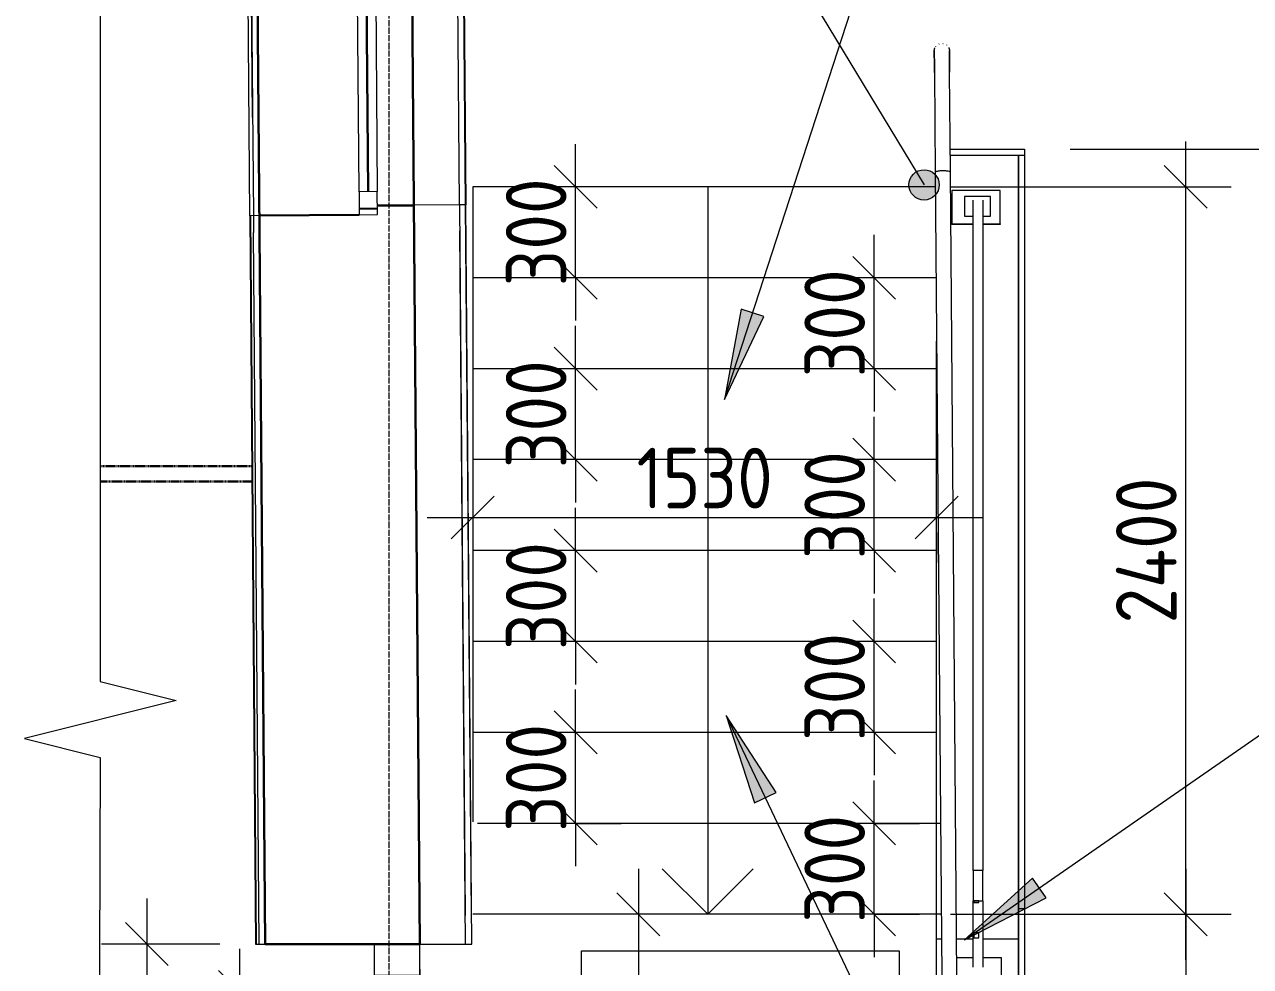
# Model space of a CAD drawing. Header units: millimetres. Extents: x 504091 to 2165846, y 135022 to 442887.
# Drawn here: x 869976 to 874019, y 297724 to 300832 of the extents above; entities that cross this region are included whole.
import ezdxf

# ---------------------------------------------------------------- set-up
doc = ezdxf.new("R2010")
doc.units = ezdxf.units.MM
for name, pattern in [('ADSK_Линия сетки', [25, 20, -2.5, 0, -2.5]), ('ADSK_Штриховая_ш3 п1_5', [4.5, 3, -1.5]), ('осеваяX2', [4, 2.5, -0.5, 0.5, -0.5])]:
    doc.linetypes.add(name, pattern=pattern)
doc.layers.get('Defpoints').update_dxf_attribs({"color": 255})
for name, color, linetype, lineweight in [('+АР_Вспомогательная', 7, 'Continuous', 9), ('_ Окна', 7, 'Continuous', 30), ('Аннотация', 7, 'Continuous', 9), ('Лестницы', 7, 'Continuous', 18), ('Ограждение', 7, 'Continuous', 18), ('Окна', 7, 'Continuous', 18), ('Оси', 165, 'осеваяX2', 13), ('отметки', 7, 'Continuous', 20), ('Перекрытие', 7, 'Continuous', 18), ('размеры', 7, 'Continuous', 9), ('Стены внутренние', 7, 'Continuous', 18), ('Стены наружные', 7, 'Continuous', 18), ('Стены несущие', 7, 'Continuous', 30), ('Стены отделка', 7, 'Continuous', 30), ('Стены штриховка', 7, 'Continuous', 18), ('Стрелки вверх', 7, 'Continuous', 18)]:
    doc.layers.add(name, color=color, linetype=linetype, lineweight=lineweight)
doc.layers.add('Линии', color=7, linetype='Continuous', lineweight=9, true_color=0x00a600)
doc.styles.add('GOST Common_1', font='GOST_Common.ttf', dxfattribs={"width": 0.9, "height": 250})
doc.styles.add('GOST Common_4', font='GOST_Common.ttf', dxfattribs={"width": 0.9, "height": 200})
doc.styles.add('GOST Common_6', font='GOST_Common.ttf', dxfattribs={"width": 0.9, "height": 200})
doc.dimstyles.new('ADSK_Основной_2_5_мм', dxfattribs={"dimscale": 304.8, "dimtxt": 251.428749, "dimasz": 0.463911, "dimexe": 0.492126, "dimexo": 0.492126, "dimgap": 0.098425, "dimtad": 1, "dimdec": 3, "dimrnd": 0.001, "dimdsep": 46, "dimtxsty": 'GOST Common_1', "dimblk1": 'OBLIQUE', "dimblk2": 'OBLIQUE', "dimsah": 1, "dimcen": 0.09, "dimdle": 0.492126, "dimazin": 2, "dimtfac": 1, "dimtdec": 4, "dimtix": 1, "dimtmove": 0, "dimatfit": 3, "dimfxl": 0, "dimtvp": 1, "dimtolj": 1, "dimtzin": 0, "dimlwd": 20, "dimlwe": 20, "dimarcsym": 0})
doc.dimstyles.new('ADSK_Основной_2_5_мм_Округление_до_10_мм', dxfattribs={"dimscale": 304.8, "dimtxt": 251.428749, "dimasz": 0.463911, "dimexe": 0.492126, "dimexo": 0.492126, "dimgap": 0.098425, "dimtad": 1, "dimdec": 0, "dimrnd": 10, "dimdsep": 46, "dimtxsty": 'GOST Common_1', "dimblk1": 'OBLIQUE', "dimblk2": 'OBLIQUE', "dimsah": 1, "dimcen": 0.09, "dimdle": 0.492126, "dimazin": 2, "dimtfac": 1, "dimtdec": 4, "dimtix": 1, "dimtmove": 0, "dimatfit": 3, "dimfxl": 0, "dimtvp": 1, "dimtolj": 1, "dimtzin": 0, "dimlwd": 20, "dimlwe": 20, "dimarcsym": 0})
doc.dimstyles.new('ADSK_Основной_2_мм', dxfattribs={"dimscale": 304.8, "dimtxt": 201.142999, "dimasz": 0.463911, "dimexe": 0.492126, "dimexo": 0.492126, "dimgap": 0.098425, "dimtad": 1, "dimrnd": 0.01, "dimdsep": 46, "dimtxsty": 'GOST Common_4', "dimblk1": 'OBLIQUE', "dimblk2": 'OBLIQUE', "dimsah": 1, "dimcen": 0.09, "dimdle": 0.492126, "dimazin": 2, "dimtfac": 1, "dimtdec": 4, "dimtix": 1, "dimtmove": 0, "dimatfit": 3, "dimfxl": 0, "dimtvp": 1, "dimtolj": 1, "dimtzin": 0, "dimlwd": 20, "dimlwe": 20, "dimarcsym": 0})

# ---------------------------------------------------------------- blocks, each defined once
blk = doc.blocks.new('Ограждение крыльца 1 - Ограждение крыльца 1-1744339-План 1-го этажа')
at = {"layer": 'Ограждение'}
for p, q in [((57162.1, 30692), (57163, 30692.4)), ((57175, 30694), (57176, 30693.9)), ((57187, 30689.3), (57187.8, 30688.7)), ((57152.1, 30683.9), (57152.7, 30684.7)), ((57147.8, 30598.3), (57150.5, 30268.3)), ((57200.5, 30268.7), (57197.8, 30598.7)), ((57150.5, 30268.3), (57172, 27614.9)), ((57222, 27615.3), (57200.5, 30268.7)), ((57365, 30209), (57205.6, 30209)), ((57205.6, 30209), (57205.6, 30098.7)), ((57365, 30098.7), (57365, 30209)), ((57332.2, 30189.3), (57247.1, 30189.3)), ((57247.1, 30189.3), (57247.1, 30123.8)), ((57275, 27965.3), (57275, 30177)), ((57307, 30177), (57307, 27965.3)), ((57332.2, 30123.8), (57332.2, 30189.3)), ((57247.1, 30123.8), (57275, 30123.8)), ((57307, 30123.8), (57332.2, 30123.8)), ((57205.6, 30098.7), (57275, 30098.7)), ((57205.6, 30096.3), (57205.6, 30098.7)), ((57275, 30096.3), (57205.6, 30096.3)), ((57307, 30098.7), (57365, 30098.7)), ((57365, 30096.3), (57307, 30096.3)), ((57365, 30098.7), (57365, 30096.3)), ((57275, 27646.5), (57275, 27864.8)), ((57307, 27864.8), (57307, 27646.5)), ((57275, 27676.5), (57221.4, 27676.5)), ((57369, 27676.5), (57307, 27676.5)), ((57369, 27556.5), (57369, 27676.5))]:
    blk.add_line(p, q, dxfattribs=at)
at = {"layer": 'Ограждение', "lineweight": 18}
for p, q in [((57307, 27965.3), (57275, 27965.3)), ((57275, 27965.3), (57275, 27864.8)), ((57307, 27864.8), (57307, 27965.3)), ((57275, 27864.8), (57307, 27864.8)), ((57293.8, 27864.8), (57277.8, 27864.8)), ((57277.8, 27864.8), (57277.8, 27859)), ((57277.8, 27859), (57293.8, 27859)), ((57293.8, 27859), (57293.8, 27864.8)), ((57293.8, 27759), (57277.8, 27759)), ((57277.8, 27759), (57277.8, 27743)), ((57277.8, 27743), (57293.8, 27743)), ((57293.8, 27743), (57293.8, 27759))]:
    blk.add_line(p, q, dxfattribs=at)
at = {"layer": 'Ограждение', "flags": 128}
for points in [[(57147.3, 30669), (57147.3, 30670), (57147.3, 30671), (57147.4, 30672), (57147.5, 30673), (57147.7, 30673.9), (57147.9, 30674.9), (57148.2, 30675.9), (57148.5, 30676.8), (57148.8, 30677.8), (57149.2, 30678.7), (57149.6, 30679.6)], [(57147.5, 30635.4), (57147.5, 30637.7), (57147.5, 30639.8), (57147.5, 30641.9), (57147.5, 30644), (57147.4, 30646), (57147.4, 30647.9), (57147.4, 30649.8), (57147.4, 30651.6), (57147.4, 30653.3), (57147.4, 30654.9), (57147.4, 30656.5), (57147.3, 30658), (57147.3, 30659.4), (57147.3, 30660.7), (57147.3, 30661.9), (57147.3, 30663), (57147.3, 30664), (57147.3, 30665), (57147.3, 30665.8), (57147.3, 30666.6), (57147.3, 30667.2), (57147.3, 30667.8), (57147.3, 30668.2), (57147.3, 30668.5), (57147.3, 30668.8), (57147.3, 30668.9), (57147.3, 30669)], [(57147.3, 30669), (57147.3, 30668.9), (57147.3, 30668.7), (57147.3, 30668.5), (57147.3, 30668.1), (57147.3, 30667.6), (57147.3, 30666.9), (57147.3, 30666.2), (57147.3, 30665.4), (57147.3, 30664.4), (57147.3, 30663.4), (57147.3, 30662.2), (57147.3, 30661), (57147.3, 30659.6), (57147.3, 30658.2), (57147.4, 30656.6), (57147.4, 30655), (57147.4, 30653.2), (57147.4, 30651.4), (57147.4, 30649.5), (57147.4, 30647.5), (57147.4, 30645.5), (57147.5, 30643.3), (57147.5, 30641.1), (57147.5, 30638.8), (57147.5, 30636.5), (57147.5, 30634.1), (57147.6, 30631.6), (57147.6, 30629.1), (57147.6, 30626.5), (57147.6, 30623.9), (57147.6, 30621.2), (57147.7, 30618.5), (57147.7, 30615.8), (57147.7, 30613.1), (57147.7, 30610.3), (57147.8, 30607.5), (57147.8, 30604.7), (57147.8, 30601.9), (57147.8, 30599), (57147.8, 30598.3)], [(57194.7, 30680.2), (57195.1, 30679.3), (57195.5, 30678.4), (57195.8, 30677.5), (57196.1, 30676.5), (57196.4, 30675.6), (57196.7, 30674.6), (57196.9, 30673.6), (57197, 30672.6), (57197.1, 30671.6), (57197.2, 30670.6), (57197.3, 30669.6), (57197.3, 30669.4)], [(57197.3, 30669.4), (57197.3, 30669.3), (57197.3, 30669.2), (57197.3, 30668.9), (57197.3, 30668.6), (57197.3, 30668.1), (57197.3, 30667.5), (57197.3, 30666.9), (57197.3, 30666.1), (57197.3, 30665.3), (57197.3, 30664.3), (57197.3, 30663.3), (57197.3, 30662.2), (57197.3, 30660.9), (57197.3, 30659.6), (57197.3, 30658.2), (57197.4, 30656.7), (57197.4, 30655.2), (57197.4, 30653.5), (57197.4, 30651.8), (57197.4, 30650), (57197.4, 30648.1), (57197.4, 30646.2), (57197.5, 30644.2), (57197.5, 30642.1), (57197.5, 30640), (57197.5, 30637.8), (57197.5, 30635.6), (57197.5, 30633.3), (57197.6, 30631), (57197.6, 30628.6), (57197.6, 30626.2), (57197.6, 30623.8), (57197.6, 30621.3), (57197.7, 30618.8), (57197.7, 30616.3), (57197.7, 30613.8), (57197.7, 30611.3), (57197.7, 30608.7), (57197.8, 30606.1), (57197.8, 30603.6), (57197.8, 30601), (57197.8, 30598.8)], [(57197.8, 30598.7), (57197.8, 30601.5), (57197.8, 30604.3), (57197.8, 30607.1), (57197.7, 30609.9), (57197.7, 30612.7), (57197.7, 30615.5), (57197.7, 30618.2), (57197.6, 30620.9), (57197.6, 30623.6), (57197.6, 30626.2), (57197.6, 30628.8), (57197.6, 30631.3), (57197.5, 30633.8), (57197.5, 30636.2), (57197.5, 30638.6), (57197.5, 30640.9), (57197.5, 30643.1), (57197.5, 30645.3), (57197.4, 30647.4), (57197.4, 30649.4), (57197.4, 30651.3), (57197.4, 30653.2), (57197.4, 30654.9), (57197.4, 30656.6), (57197.3, 30658.2), (57197.3, 30659.6), (57197.3, 30661), (57197.3, 30662.3), (57197.3, 30663.5), (57197.3, 30664.6), (57197.3, 30665.5), (57197.3, 30666.4), (57197.3, 30667.2), (57197.3, 30667.8), (57197.3, 30668.3), (57197.3, 30668.8), (57197.3, 30669.1), (57197.3, 30669.3), (57197.3, 30669.4), (57197.3, 30669.4)], [(57147.8, 30598.4), (57147.8, 30600.9), (57147.8, 30603.5), (57147.8, 30606), (57147.7, 30608.6), (57147.7, 30611.1), (57147.7, 30613.7), (57147.7, 30616.2), (57147.7, 30618.7), (57147.6, 30621.2), (57147.6, 30623.7), (57147.6, 30626.1), (57147.6, 30628.5), (57147.6, 30630.8), (57147.5, 30633.2), (57147.5, 30635.2)]]:
    blk.add_lwpolyline(points, dxfattribs=at)
at = {"layer": 'Ограждение'}
for points, knots in [([(57175.5, 30273.6), (57171.1, 30273.5), (57164.6, 30273.1), (57157.6, 30272), (57153.6, 30270.9), (57151.1, 30269.6), (57150.5, 30268.7), (57150.5, 30268.3)], [-1, -1, -1, -1, -0.8333333, -0.75, -0.6666667, -0.5833333, -0.5, -0.5, -0.5, -0.5]), ([(57200.5, 30268.7), (57200.5, 30269.1), (57199.9, 30270), (57196.5, 30271.6), (57188.5, 30273.2), (57179.8, 30273.6), (57175.5, 30273.6)], [-0.5, -0.5, -0.5, -0.5, -0.4166667, -0.3333333, -0.1666667, 0, 0, 0, 0])]:
    blk.add_open_spline(points, degree=3, knots=knots, dxfattribs=at)
blk = doc.blocks.new('окна_rehau_однопольное_фрамуга_сверху - 910х2230 _нов_ ок-6-2054215-План 1-го этажа')
at = {"layer": '_ Окна', "lineweight": 18}
for p, q in [((-475, 75), (-475, 135)), ((-475, 135), (-399, 135)), ((-399, 135), (-399, 75)), ((399, 135), (399, 75)), ((475, 135), (399, 135)), ((475, 75), (475, 135)), ((-399, 75), (-475, 75)), ((399, 75), (475, 75))]:
    blk.add_line(p, q, dxfattribs=at)
at = {"layer": '_ Окна'}
for p, q in [((-455, 75), (-455, 135)), ((455, 75), (455, 135)), ((-399, 105), (399, 105))]:
    blk.add_line(p, q, dxfattribs=at)
at = {"layer": 'Окна'}
for p, q in [((-475, 135), (-475, 75)), ((-399, 135), (-475, 135)), ((-399, 135), (399, 135)), ((475, 135), (399, 135)), ((475, 75), (475, 135)), ((-475, 75), (-399, 75)), ((399, 75), (-399, 75)), ((399, 75), (475, 75))]:
    blk.add_line(p, q, dxfattribs=at)
blk = doc.blocks.new('Высотные отметки - Рамка-12095-План 1-го этажа')
at = {"layer": 'Аннотация', "lineweight": 20}
for p, q in [((-6.5, 0), (-6.5, 5)), ((-6.5, 5), (6.5, 5)), ((6.5, 5), (6.5, 0)), ((6.5, 0), (-6.5, 0))]:
    blk.add_line(p, q, dxfattribs=at)
blk = doc.blocks.new('_Oblique')
at = {"color": 0, "linetype": 'ByBlock', "lineweight": -2}
blk.add_line((-0.5, -0.5), (0.5, 0.5), dxfattribs=at)
blk = doc.blocks.new('*D1038')
at = {"layer": 'Defpoints', "color": 0, "lineweight": 20, "transparency": 16777216}
for p in [(871227.3, 297640.9), (870685.9, 296440.9), (871266, 296440.9)]:
    blk.add_point(p, dxfattribs=at)
at = {"layer": 'размеры', "color": 0, "transparency": 16777216}
for p, q in [((870685.9, 297640.9), (870685.9, 297782.3)), ((871077.3, 297640.9), (870535.9, 297640.9)), ((870685.9, 297640.9), (870685.9, 296440.9)), ((871116, 296440.9), (870535.9, 296440.9)), ((870685.9, 296440.9), (870685.9, 296299.5))]:
    blk.add_line(p, q, dxfattribs=at)
at = {"layer": 'размеры', "color": 0, "transparency": 16777216, "xscale": 141.4, "yscale": 141.4, "zscale": 141.4}
for p, rotation in [((870685.9, 297640.9), 270), ((870685.9, 296440.9), 90)]:
    blk.add_blockref('_Oblique', p, dxfattribs=dict(at, rotation=rotation))
at = {"layer": 'размеры', "color": 0, "lineweight": 20, "transparency": 16777216, "char_height": 200, "width": 1595.507, "attachment_point": 5, "rotation": 90, "style": 'GOST Common_6'}
for s, insert in [('\\A1;"в чистоте"', (870816, 297040.9)), ('\\A1;12OO', (870555.9, 297040.9))]:
    blk.add_mtext(s, dxfattribs=dict(at, insert=insert))
blk = doc.blocks.new('*D1039')
at = {"layer": 'Defpoints', "color": 0, "lineweight": 20, "transparency": 16777216}
for p in [(871453.7, 299305.7), (872983.7, 299305.7), (872983.7, 299205.7)]:
    blk.add_point(p, dxfattribs=at)
at = {"layer": 'размеры', "color": 0, "transparency": 16777216}
for p, q in [((871303.7, 299205.7), (873133.7, 299205.7)), ((871453.7, 299155.7), (871453.7, 299055.7)), ((872983.7, 299155.7), (872983.7, 299055.7))]:
    blk.add_line(p, q, dxfattribs=at)
at = {"layer": 'размеры', "color": 0, "transparency": 16777216, "xscale": 141.4, "yscale": 141.4, "zscale": 141.4, "rotation": 180}
blk.add_blockref('_Oblique', (871453.7, 299205.7), dxfattribs=at)
at = {"layer": 'размеры', "color": 0, "transparency": 16777216, "xscale": 141.4, "yscale": 141.4, "zscale": 141.4}
blk.add_blockref('_Oblique', (872983.7, 299205.7), dxfattribs=at)
at = {"layer": 'размеры', "color": 0, "lineweight": 20, "transparency": 16777216, "insert": (872218.7, 299335.7), "char_height": 200, "width": 700.591, "attachment_point": 5, "style": 'GOST Common_6'}
blk.add_mtext('\\A1;1530', dxfattribs=at)
blk = doc.blocks.new('*D1065')
at = {"layer": 'Defpoints', "color": 0, "lineweight": 20, "transparency": 16777216}
for p in [(870769.5, 297798.4), (870379.1, 296282.4), (870782.1, 296282.4)]:
    blk.add_point(p, dxfattribs=at)
at = {"layer": 'размеры', "color": 0, "transparency": 16777216}
for p, q in [((870379.1, 297948.4), (870379.1, 296132.4)), ((870619.5, 297798.4), (870229.1, 297798.4)), ((870632.1, 296282.4), (870229.1, 296282.4))]:
    blk.add_line(p, q, dxfattribs=at)
at = {"layer": 'размеры', "color": 0, "transparency": 16777216, "xscale": 141.4, "yscale": 141.4, "zscale": 141.4}
for p, rotation in [((870379.1, 297798.4), 90), ((870379.1, 296282.4), 270)]:
    blk.add_blockref('_Oblique', p, dxfattribs=dict(at, rotation=rotation))
at = {"layer": 'размеры', "color": 0, "lineweight": 20, "transparency": 16777216, "insert": (870249.1, 297040.4), "char_height": 200, "attachment_point": 5, "rotation": 90, "style": 'GOST Common_6'}
blk.add_mtext('\\A1;1520', dxfattribs=at)
blk = doc.blocks.new('*D1067')
at = {"layer": 'Defpoints', "color": 0, "lineweight": 20, "transparency": 16777216}
for p in [(873273.7, 300420.9), (873273.7, 295910.9), (874375.2, 295910.9)]:
    blk.add_point(p, dxfattribs=at)
at = {"layer": 'размеры', "color": 0, "transparency": 16777216}
for p, q in [((874375.2, 300570.9), (874375.2, 295760.9)), ((873423.7, 300420.9), (874525.2, 300420.9)), ((873423.7, 295910.9), (874525.2, 295910.9))]:
    blk.add_line(p, q, dxfattribs=at)
at = {"layer": 'размеры', "color": 0, "transparency": 16777216, "xscale": 141.4, "yscale": 141.4, "zscale": 141.4}
for p, rotation in [((874375.2, 300420.9), 90), ((874375.2, 295910.9), 270)]:
    blk.add_blockref('_Oblique', p, dxfattribs=dict(at, rotation=rotation))
at = {"layer": 'размеры', "color": 0, "lineweight": 20, "transparency": 16777216, "insert": (874245.2, 298165.9), "char_height": 200, "attachment_point": 5, "rotation": 90, "style": 'GOST Common_6'}
blk.add_mtext('\\A1;4510', dxfattribs=at)
blk = doc.blocks.new('*D1068')
at = {"layer": 'Defpoints', "color": 0, "lineweight": 20, "transparency": 16777216}
for p in [(872879.8, 300296.6), (873805.3, 300296.6), (872879.8, 297896.6)]:
    blk.add_point(p, dxfattribs=at)
at = {"layer": 'размеры', "color": 0, "transparency": 16777216}
for p, q in [((873805.3, 297746.6), (873805.3, 300446.6)), ((873029.8, 300296.6), (873955.3, 300296.6)), ((873029.8, 297896.6), (873955.3, 297896.6))]:
    blk.add_line(p, q, dxfattribs=at)
at = {"layer": 'размеры', "color": 0, "transparency": 16777216, "xscale": 141.4, "yscale": 141.4, "zscale": 141.4}
for p, rotation in [((873805.3, 300296.6), 90), ((873805.3, 297896.6), 270)]:
    blk.add_blockref('_Oblique', p, dxfattribs=dict(at, rotation=rotation))
at = {"layer": 'размеры', "color": 0, "lineweight": 20, "transparency": 16777216, "insert": (873675.3, 299096.6), "char_height": 200, "attachment_point": 5, "rotation": 90, "style": 'GOST Common_6'}
blk.add_mtext('\\A1;2400', dxfattribs=at)
blk = doc.blocks.new('*D1085')
at = {"layer": 'Defpoints', "color": 0, "lineweight": 20, "transparency": 16777216}
for p in [(872999.1, 297896.6), (873273.7, 295910.9), (873805.3, 295910.9)]:
    blk.add_point(p, dxfattribs=at)
at = {"layer": 'размеры', "color": 0, "transparency": 16777216}
for p, q in [((873805.3, 298046.6), (873805.3, 295760.9)), ((873149.1, 297896.6), (873955.3, 297896.6)), ((873423.7, 295910.9), (873955.3, 295910.9))]:
    blk.add_line(p, q, dxfattribs=at)
at = {"layer": 'размеры', "color": 0, "transparency": 16777216, "xscale": 141.4, "yscale": 141.4, "zscale": 141.4}
for p, rotation in [((873805.3, 297896.6), 90), ((873805.3, 295910.9), 270)]:
    blk.add_blockref('_Oblique', p, dxfattribs=dict(at, rotation=rotation))
at = {"layer": 'размеры', "color": 0, "lineweight": 20, "transparency": 16777216, "insert": (873675.3, 296903.8), "char_height": 200, "attachment_point": 5, "rotation": 90, "style": 'GOST Common_6'}
blk.add_mtext('\\A1;1985', dxfattribs=at)
blk = doc.blocks.new('*D1086')
at = {"layer": 'Defpoints', "color": 0, "lineweight": 20, "transparency": 16777216}
for p in [(872517, 297896.6), (872000, 296200.9), (872574.9, 296200.9)]:
    blk.add_point(p, dxfattribs=at)
at = {"layer": 'размеры', "color": 0, "transparency": 16777216}
for p, q in [((872000, 298046.6), (872000, 296050.9)), ((872367, 297896.6), (871850, 297896.6)), ((872424.9, 296200.9), (871850, 296200.9))]:
    blk.add_line(p, q, dxfattribs=at)
at = {"layer": 'размеры', "color": 0, "transparency": 16777216, "xscale": 141.4, "yscale": 141.4, "zscale": 141.4}
for p, rotation in [((872000, 297896.6), 90), ((872000, 296200.9), 270)]:
    blk.add_blockref('_Oblique', p, dxfattribs=dict(at, rotation=rotation))
at = {"layer": 'размеры', "color": 0, "lineweight": 20, "transparency": 16777216, "insert": (871870, 297048.8), "char_height": 200, "attachment_point": 5, "rotation": 90, "style": 'GOST Common_6'}
blk.add_mtext('\\A1;1695', dxfattribs=at)
blk = doc.blocks.new('*D1056')
at = {"layer": 'Defpoints', "color": 0, "lineweight": 20, "transparency": 16777216}
for p in [(872632.6, 298196.6), (872777.6, 298196.6), (872632.6, 297896.6)]:
    blk.add_point(p, dxfattribs=at)
at = {"layer": 'размеры', "color": 0, "transparency": 16777216}
for p, q in [((872777.6, 298196.6), (872777.6, 298338)), ((872777.6, 297896.6), (872777.6, 298196.6)), ((872782.6, 298196.6), (872927.6, 298196.6)), ((872777.6, 297896.6), (872777.6, 297755.2)), ((872782.6, 297896.6), (872927.6, 297896.6))]:
    blk.add_line(p, q, dxfattribs=at)
at = {"layer": 'размеры', "color": 0, "transparency": 16777216, "xscale": 141.4, "yscale": 141.4, "zscale": 141.4}
for p, rotation in [((872777.6, 298196.6), 270), ((872777.6, 297896.6), 90)]:
    blk.add_blockref('_Oblique', p, dxfattribs=dict(at, rotation=rotation))
at = {"layer": 'размеры', "color": 0, "lineweight": 20, "transparency": 16777216, "insert": (872647.6, 298046.6), "char_height": 200, "attachment_point": 5, "rotation": 90, "style": 'GOST Common_6'}
blk.add_mtext('\\A1;300', dxfattribs=at)
blk = doc.blocks.new('*D1089')
at = {"layer": 'Defpoints', "color": 0, "lineweight": 20, "transparency": 16777216}
for p in [(871793.1, 298496.6), (871793.1, 298496.6), (871648.1, 298196.6)]:
    blk.add_point(p, dxfattribs=at)
at = {"layer": 'размеры', "color": 0, "transparency": 16777216}
for p, q in [((871793.1, 298496.6), (871793.1, 298638)), ((871793.1, 298196.6), (871793.1, 298496.6)), ((871943.1, 298496.6), (871943.1, 298496.6)), ((871793.1, 298196.6), (871793.1, 298055.2)), ((871798.1, 298196.6), (871943.1, 298196.6))]:
    blk.add_line(p, q, dxfattribs=at)
at = {"layer": 'размеры', "color": 0, "transparency": 16777216, "xscale": 141.4, "yscale": 141.4, "zscale": 141.4}
for p, rotation in [((871793.1, 298496.6), 270), ((871793.1, 298196.6), 90)]:
    blk.add_blockref('_Oblique', p, dxfattribs=dict(at, rotation=rotation))
at = {"layer": 'размеры', "color": 0, "lineweight": 20, "transparency": 16777216, "insert": (871663.1, 298346.6), "char_height": 200, "attachment_point": 5, "rotation": 90, "style": 'GOST Common_6'}
blk.add_mtext('\\A1;300', dxfattribs=at)
blk = doc.blocks.new('*D1057')
at = {"layer": 'Defpoints', "color": 0, "lineweight": 20, "transparency": 16777216}
for p in [(872777.6, 298796.6), (872777.6, 298796.6), (872777.6, 298496.6)]:
    blk.add_point(p, dxfattribs=at)
at = {"layer": 'размеры', "color": 0, "transparency": 16777216}
for p, q in [((872777.6, 298796.6), (872777.6, 298938)), ((872777.6, 298496.6), (872777.6, 298796.6)), ((872927.6, 298796.6), (872927.6, 298796.6)), ((872777.6, 298496.6), (872777.6, 298355.2)), ((872927.6, 298496.6), (872927.6, 298496.6))]:
    blk.add_line(p, q, dxfattribs=at)
at = {"layer": 'размеры', "color": 0, "transparency": 16777216, "xscale": 141.4, "yscale": 141.4, "zscale": 141.4}
for p, rotation in [((872777.6, 298796.6), 270), ((872777.6, 298496.6), 90)]:
    blk.add_blockref('_Oblique', p, dxfattribs=dict(at, rotation=rotation))
at = {"layer": 'размеры', "color": 0, "lineweight": 20, "transparency": 16777216, "insert": (872647.6, 298646.6), "char_height": 200, "attachment_point": 5, "rotation": 90, "style": 'GOST Common_6'}
blk.add_mtext('\\A1;300', dxfattribs=at)
blk = doc.blocks.new('*D1090')
at = {"layer": 'Defpoints', "color": 0, "lineweight": 20, "transparency": 16777216}
for p in [(871793.1, 299096.6), (871793.1, 299096.6), (871793.1, 298796.6)]:
    blk.add_point(p, dxfattribs=at)
at = {"layer": 'размеры', "color": 0, "transparency": 16777216}
for p, q in [((871793.1, 299096.6), (871793.1, 299238)), ((871793.1, 298796.6), (871793.1, 299096.6)), ((871943.1, 299096.6), (871943.1, 299096.6)), ((871793.1, 298796.6), (871793.1, 298655.2)), ((871943.1, 298796.6), (871943.1, 298796.6))]:
    blk.add_line(p, q, dxfattribs=at)
at = {"layer": 'размеры', "color": 0, "transparency": 16777216, "xscale": 141.4, "yscale": 141.4, "zscale": 141.4}
for p, rotation in [((871793.1, 299096.6), 270), ((871793.1, 298796.6), 90)]:
    blk.add_blockref('_Oblique', p, dxfattribs=dict(at, rotation=rotation))
at = {"layer": 'размеры', "color": 0, "lineweight": 20, "transparency": 16777216, "insert": (871663.1, 298946.6), "char_height": 200, "attachment_point": 5, "rotation": 90, "style": 'GOST Common_6'}
blk.add_mtext('\\A1;300', dxfattribs=at)
blk = doc.blocks.new('*D1058')
at = {"layer": 'Defpoints', "color": 0, "lineweight": 20, "transparency": 16777216}
for p in [(872777.6, 299396.6), (872777.6, 299396.6), (872777.6, 299096.6)]:
    blk.add_point(p, dxfattribs=at)
at = {"layer": 'размеры', "color": 0, "transparency": 16777216}
for p, q in [((872777.6, 299396.6), (872777.6, 299538)), ((872777.6, 299096.6), (872777.6, 299396.6)), ((872927.6, 299396.6), (872927.6, 299396.6)), ((872777.6, 299096.6), (872777.6, 298955.2)), ((872927.6, 299096.6), (872927.6, 299096.6))]:
    blk.add_line(p, q, dxfattribs=at)
at = {"layer": 'размеры', "color": 0, "transparency": 16777216, "xscale": 141.4, "yscale": 141.4, "zscale": 141.4}
for p, rotation in [((872777.6, 299396.6), 270), ((872777.6, 299096.6), 90)]:
    blk.add_blockref('_Oblique', p, dxfattribs=dict(at, rotation=rotation))
at = {"layer": 'размеры', "color": 0, "lineweight": 20, "transparency": 16777216, "insert": (872647.6, 299246.6), "char_height": 200, "attachment_point": 5, "rotation": 90, "style": 'GOST Common_6'}
blk.add_mtext('\\A1;300', dxfattribs=at)
blk = doc.blocks.new('*D1091')
at = {"layer": 'Defpoints', "color": 0, "lineweight": 20, "transparency": 16777216}
for p in [(871793.1, 299696.6), (871793.1, 299696.6), (871793.1, 299396.6)]:
    blk.add_point(p, dxfattribs=at)
at = {"layer": 'размеры', "color": 0, "transparency": 16777216}
for p, q in [((871793.1, 299696.6), (871793.1, 299838)), ((871793.1, 299396.6), (871793.1, 299696.6)), ((871943.1, 299696.6), (871943.1, 299696.6)), ((871793.1, 299396.6), (871793.1, 299255.2)), ((871943.1, 299396.6), (871943.1, 299396.6))]:
    blk.add_line(p, q, dxfattribs=at)
at = {"layer": 'размеры', "color": 0, "transparency": 16777216, "xscale": 141.4, "yscale": 141.4, "zscale": 141.4}
for p, rotation in [((871793.1, 299696.6), 270), ((871793.1, 299396.6), 90)]:
    blk.add_blockref('_Oblique', p, dxfattribs=dict(at, rotation=rotation))
at = {"layer": 'размеры', "color": 0, "lineweight": 20, "transparency": 16777216, "insert": (871663.1, 299546.6), "char_height": 200, "attachment_point": 5, "rotation": 90, "style": 'GOST Common_6'}
blk.add_mtext('\\A1;300', dxfattribs=at)
blk = doc.blocks.new('*D1059')
at = {"layer": 'Defpoints', "color": 0, "lineweight": 20, "transparency": 16777216}
for p in [(872777.6, 299996.6), (872777.6, 299996.6), (872777.6, 299696.6)]:
    blk.add_point(p, dxfattribs=at)
at = {"layer": 'размеры', "color": 0, "transparency": 16777216}
for p, q in [((872777.6, 299996.6), (872777.6, 300138)), ((872777.6, 299696.6), (872777.6, 299996.6)), ((872927.6, 299996.6), (872927.6, 299996.6)), ((872777.6, 299696.6), (872777.6, 299555.2)), ((872927.6, 299696.6), (872927.6, 299696.6))]:
    blk.add_line(p, q, dxfattribs=at)
at = {"layer": 'размеры', "color": 0, "transparency": 16777216, "xscale": 141.4, "yscale": 141.4, "zscale": 141.4}
for p, rotation in [((872777.6, 299996.6), 270), ((872777.6, 299696.6), 90)]:
    blk.add_blockref('_Oblique', p, dxfattribs=dict(at, rotation=rotation))
at = {"layer": 'размеры', "color": 0, "lineweight": 20, "transparency": 16777216, "insert": (872647.6, 299846.6), "char_height": 200, "attachment_point": 5, "rotation": 90, "style": 'GOST Common_6'}
blk.add_mtext('\\A1;300', dxfattribs=at)
blk = doc.blocks.new('*D1092')
at = {"layer": 'Defpoints', "color": 0, "lineweight": 20, "transparency": 16777216}
for p in [(871793.1, 300296.6), (871793.1, 300296.6), (871793.1, 299996.6)]:
    blk.add_point(p, dxfattribs=at)
at = {"layer": 'размеры', "color": 0, "transparency": 16777216}
for p, q in [((871793.1, 300296.6), (871793.1, 300438)), ((871793.1, 299996.6), (871793.1, 300296.6)), ((871943.1, 300296.6), (871943.1, 300296.6)), ((871793.1, 299996.6), (871793.1, 299855.2)), ((871943.1, 299996.6), (871943.1, 299996.6))]:
    blk.add_line(p, q, dxfattribs=at)
at = {"layer": 'размеры', "color": 0, "transparency": 16777216, "xscale": 141.4, "yscale": 141.4, "zscale": 141.4}
for p, rotation in [((871793.1, 300296.6), 270), ((871793.1, 299996.6), 90)]:
    blk.add_blockref('_Oblique', p, dxfattribs=dict(at, rotation=rotation))
at = {"layer": 'размеры', "color": 0, "lineweight": 20, "transparency": 16777216, "insert": (871663.1, 300146.6), "char_height": 200, "attachment_point": 5, "rotation": 90, "style": 'GOST Common_6'}
blk.add_mtext('\\A1;300', dxfattribs=at)

msp = doc.modelspace()

# ---------------------------------------------------------------- hatches: boundary and pattern name
at = {"layer": 'Аннотация', "lineweight": 9}
h = msp.add_hatch(color=256, dxfattribs=at)
edge = h.paths.add_edge_path()
edge.add_arc((872942.3436, 300303.1445), 50, 0, 360)
for points in [[(872283.6947, 299595.3048), (872413.9805, 299868.4083), (872338.8568, 299892.8229)], [(872289.8303, 298552.4431), (872383.1937, 298264.6182), (872454.507, 298298.5898)], [(873075.8195, 297812.266), (873344.7111, 297951.0365), (873299.6324, 298015.9022)]]:
    msp.add_hatch(color=256, dxfattribs=at).paths.add_polyline_path(points)

# ---------------------------------------------------------------- linework, layer by layer
at = {"layer": '+АР_Вспомогательная', "color": 7, "linetype": 'Continuous', "ltscale": 50}
msp.add_lwpolyline([(870225.681, 302778.4622), (870225.681, 298664.2544), (870475.681, 298601.7544), (869975.681, 298476.7544), (870225.681, 298414.2544), (870212.911, 294720.2632)], dxfattribs=at)
at = {"layer": 'Аннотация', "lineweight": 9}
for p, q in [((872283.6947, 299595.3048), (872957.3071, 301668.0045)), ((872338.8568, 299892.8229), (872283.6947, 299595.3048)), ((872413.9805, 299868.4083), (872338.8568, 299892.8229)), ((872283.6947, 299595.3048), (872413.9805, 299868.4083)), ((873075.8195, 297812.266), (874529.1319, 298822.2507)), ((872289.8303, 298552.4431), (872383.1937, 298264.6182)), ((872454.507, 298298.5898), (872289.8303, 298552.4431)), ((872289.8375, 298552.4594), (873306.6898, 296414.9517)), ((872383.1937, 298264.6182), (872454.507, 298298.5898)), ((873299.6324, 298015.9022), (873075.8195, 297812.266)), ((873344.7111, 297951.0365), (873299.6324, 298015.9022)), ((873075.8195, 297812.266), (873344.7111, 297951.0365))]:
    msp.add_line(p, q, dxfattribs=at)
msp.add_circle((872942.3436, 300303.1445), 50, dxfattribs=at)
at = {"layer": 'Лестницы'}
for p, q in [((872584.1119, 300894.6998), (872942.3436, 300303.1445)), ((872979.6277, 300296.6085), (871453.7451, 300296.6085)), ((871453.7451, 300296.6085), (871453.7451, 299996.6085)), ((872979.6277, 300296.6085), (871453.7451, 300296.6085)), ((871453.7451, 299996.6085), (871453.7451, 299696.6085)), ((872982.054, 299996.6085), (871453.7451, 299996.6085)), ((872982.054, 299996.6085), (871453.7451, 299996.6085)), ((871453.7451, 299696.6085), (871453.7451, 299396.6085)), ((872983.7451, 299696.6085), (871453.7451, 299696.6085)), ((872983.7451, 299696.6085), (871453.7451, 299696.6085)), ((871453.7451, 299396.6085), (871453.7451, 299096.6085)), ((872983.7451, 299396.6085), (871453.7451, 299396.6085)), ((872983.7451, 299396.6085), (871453.7451, 299396.6085)), ((871453.7451, 299096.6085), (871453.7451, 298796.6085)), ((872983.7451, 299096.6085), (871453.7451, 299096.6085)), ((872983.7451, 299096.6085), (871453.7451, 299096.6085)), ((871453.7451, 298796.6085), (871453.7451, 298496.6085)), ((872983.7451, 298796.6085), (871453.7451, 298796.6085)), ((872983.7451, 298796.6085), (871453.7451, 298796.6085)), ((871453.7451, 298496.6085), (871453.7451, 298201.7076)), ((872983.7451, 298496.6085), (871453.7451, 298496.6085)), ((872983.7451, 298496.6085), (871453.7451, 298496.6085)), ((872996.7739, 298196.6085), (871469.423, 298196.6085)), ((872996.7739, 298196.6085), (871469.423, 298196.6085)), ((872999.1041, 297896.6085), (871453.7451, 297896.6085))]:
    msp.add_line(p, q, dxfattribs=at)
at = {"layer": 'Линии', "color": 7}
msp.add_line((873273.7451, 300420.9095), (873273.7451, 295920.9095), dxfattribs=at)
at = {"layer": 'Линии', "color": 7, "linetype": 'ADSK_Штриховая_ш3 п1_5', "lineweight": 30}
for p, q in [((870225.681, 299374.7137), (870725.0637, 299374.7796)), ((870725.4603, 299324.3773), (870225.681, 299324.7137))]:
    msp.add_line(p, q, dxfattribs=at)
at = {"layer": 'Оси', "linetype": 'ADSK_Линия сетки'}
msp.add_line((871178.3104, 294050.1695), (871178.3104, 302365.6374), dxfattribs=at)
at = {"layer": 'Перекрытие'}
msp.add_lwpolyline([(871129.2627, 297798.389), (871129.2627, 297695.889), (871279.3693, 297695.889), (871279.2627, 297798.389)], close=True, dxfattribs=at)
at = {"layer": 'Стены внутренние'}
for p, q in [((870727.2195, 300525.478), (870722.1551, 301151.6576)), ((870727.9389, 300525.4838), (870727.2195, 300525.478)), ((873028.7857, 300400.9095), (873253.5851, 300400.9095)), ((873253.5851, 300400.9095), (873253.5851, 295930.9095)), ((873103.7451, 297814.161), (873049.6672, 297814.161)), ((873253.5851, 297814.161), (873135.7451, 297814.161))]:
    msp.add_line(p, q, dxfattribs=at)
at = {"layer": 'Стены наружные'}
for p, q in [((870718.558, 300201.5974), (870710.8749, 301151.5663)), ((870722.8745, 301151.6634), (870730.5576, 300201.6944)), ((871260.2976, 300235.9798), (871253.0998, 301125.9507)), ((871410.2927, 300237.1929), (871403.0949, 301127.1638)), ((871430.1803, 300237.3538), (871423, 301127.3248)), ((871423.0942, 301127.3256), (871430.2921, 300237.3547)), ((871424, 301127.3329), (871431.1802, 300237.3618)), ((873028.624, 300420.9095), (873273.7451, 300420.9095)), ((873273.7451, 300420.9095), (873273.7451, 295910.9095)), ((873253.7451, 295930.9095), (873253.7451, 300400.9095)), ((873253.7451, 300400.9095), (873273.7451, 300400.9095)), ((872983.7451, 298196.6085), (872983.7451, 299787.515)), ((872983.7451, 296180.9095), (872983.7451, 298196.6085)), ((873273.7451, 297914.161), (873253.7451, 297914.161)), ((872999.7445, 297814.161), (872983.7451, 297814.161)), ((871292.5363, 296283.592), (871279.2927, 297798.389))]:
    msp.add_line(p, q, dxfattribs=at)
at = {"layer": 'Стены несущие'}
for p, q in [((870742.203, 301145.8195), (870751.0098, 300145.858)), ((871279.2927, 297798.3892), (871252.3885, 301124.9449)), ((870750.5569, 300201.8562), (871079.8267, 300204.5192)), ((871139.5822, 300235.0035), (871259.5782, 300235.974)), ((871259.5863, 300234.974), (871139.5902, 300234.0035)), ((870769.2794, 297798.4975), (870751.0098, 300145.858)), ((870769.4664, 297798.3831), (871279.2627, 297798.389))]:
    msp.add_line(p, q, dxfattribs=at)
at = {"layer": 'Стены отделка', "lineweight": 9}
for p, q in [((870750.5569, 300201.8562), (870718.558, 300201.5974)), ((870718.558, 300201.5974), (870737.467, 297798.4314)), ((870730.5576, 300201.6944), (870731.0105, 300145.6963)), ((870751.0098, 300145.858), (870750.5569, 300201.8562)), ((871410.2927, 300237.1929), (871260.2976, 300235.9798)), ((871260.2976, 300235.9798), (871279.2927, 297798.3892)), ((871430.2921, 300237.3547), (871410.2927, 300237.1929)), ((871410.2927, 300237.1929), (871410.3008, 300236.193)), ((871410.2927, 300237.1929), (871410.2927, 300237.1929)), ((871431.1802, 300237.3618), (871430.1803, 300237.3538)), ((871430.1803, 300237.3538), (871449.423, 297798.3831)), ((871449.2571, 297892.4314), (871430.2921, 300237.3547)), ((871450.8688, 297798.3834), (871431.1802, 300237.3618)), ((870737.456, 297798.3831), (870769.4664, 297798.3831)), ((871279.2627, 297798.389), (871450.8693, 297798.3258))]:
    msp.add_line(p, q, dxfattribs=at)
at = {"layer": 'Стены штриховка'}
for p, q in [((870720.5579, 300201.6136), (870739.467, 297798.4356)), ((871410.3008, 300236.193), (871429.2578, 297892.2696)), ((870749.9952, 297798.3416), (870731.0105, 300145.6963)), ((871430.0881, 297798.3838), (871410.9882, 300151.1957))]:
    msp.add_line(p, q, dxfattribs=at)
at = {"layer": 'Стрелки вверх'}
for p, q in [((872228.7451, 300296.6085), (872228.7451, 299996.6085)), ((872228.7451, 299996.6085), (872228.7451, 299696.6085)), ((872228.7451, 299696.6085), (872228.7451, 299396.6085)), ((872228.7451, 299396.6085), (872228.7451, 299096.6085)), ((872228.7451, 299096.6085), (872228.7451, 298796.6085)), ((872228.7451, 298796.6085), (872228.7451, 298496.6085)), ((872228.7451, 298496.6085), (872228.7451, 298196.6085)), ((872228.7451, 298196.6085), (872228.7451, 297896.6085)), ((872228.7451, 297896.6085), (872078.7451, 298046.6085)), ((872228.7451, 297896.6085), (872378.7451, 298046.6085))]:
    msp.add_line(p, q, dxfattribs=at)

# ---------------------------------------------------------------- block references
at = {"layer": 'Ограждение', "lineweight": 18}
msp.add_blockref('Ограждение крыльца 1 - Ограждение крыльца 1-1744339-План 1-го этажа', (815828.7451, 270075.9095), dxfattribs=at)
at = {"layer": 'Окна', "rotation": 270.4633818725635}
msp.add_blockref('окна_rehau_однопольное_фрамуга_сверху - 910х2230 _нов_ ок-6-2054215-План 1-го этажа', (871000.9877, 300678.8971), dxfattribs=at)
at = {"layer": 'отметки', "lineweight": 20, "xscale": 80.52869233845144, "yscale": 80.52869233845144, "zscale": 80.52869233845144, "rotation": 180}
msp.add_blockref('Высотные отметки - Рамка-12095-План 1-го этажа', (872336.2131, 297775.4917), dxfattribs=at)

# ---------------------------------------------------------------- dimensions: what is measured, and where the dimension line sits
at = {"layer": 'размеры', "lineweight": 20}
for base, p1, p2, dimstyle, override, picture, middle in [((874375.2207, 295910.9095), (873273.7451, 300420.9095), (873273.7451, 295910.9095), 'ADSK_Основной_2_5_мм', {"dimpost": '<>', "dimtxsty": 'GOST Common_6', "dimfxl": 1530, "dimlwd": 65535, "dimlwe": 65535}, '*D1067', (874245.2207, 298165.9095)), ((873805.3321, 300296.6085), (872879.8124, 297896.6085), (872879.8124, 300296.6085), 'ADSK_Основной_2_5_мм', {"dimpost": '<>', "dimtxsty": 'GOST Common_6', "dimfxl": 1530, "dimlwd": 65535, "dimlwe": 65535}, '*D1068', (873675.3321, 299096.6085)), ((871793.1274, 300296.6085), (871793.1274, 299996.6085), (871793.1274, 300296.6085), 'ADSK_Основной_2_5_мм', {"dimpost": '<>', "dimtxsty": 'GOST Common_6', "dimfxl": 1530, "dimlwd": 65535, "dimlwe": 65535}, '*D1092', (871663.1274, 300146.6085)), ((872777.6211, 299996.6085), (872777.6211, 299696.6085), (872777.6211, 299996.6085), 'ADSK_Основной_2_5_мм', {"dimpost": '<>', "dimtxsty": 'GOST Common_6', "dimfxl": 1530, "dimlwd": 65535, "dimlwe": 65535}, '*D1059', (872647.6211, 299846.6085)), ((871793.1274, 299696.6085), (871793.1274, 299396.6085), (871793.1274, 299696.6085), 'ADSK_Основной_2_5_мм', {"dimpost": '<>', "dimtxsty": 'GOST Common_6', "dimfxl": 1530, "dimlwd": 65535, "dimlwe": 65535}, '*D1091', (871663.1274, 299546.6085)), ((872777.6211, 299396.6085), (872777.6211, 299096.6085), (872777.6211, 299396.6085), 'ADSK_Основной_2_5_мм', {"dimpost": '<>', "dimtxsty": 'GOST Common_6', "dimfxl": 1530, "dimlwd": 65535, "dimlwe": 65535}, '*D1058', (872647.6211, 299246.6085)), ((871793.1274, 299096.6085), (871793.1274, 298796.6085), (871793.1274, 299096.6085), 'ADSK_Основной_2_5_мм', {"dimpost": '<>', "dimtxsty": 'GOST Common_6', "dimfxl": 1530, "dimlwd": 65535, "dimlwe": 65535}, '*D1090', (871663.1274, 298946.6085)), ((872777.6211, 298796.6085), (872777.6211, 298496.6085), (872777.6211, 298796.6085), 'ADSK_Основной_2_5_мм', {"dimpost": '<>', "dimtxsty": 'GOST Common_6', "dimfxl": 1530, "dimlwd": 65535, "dimlwe": 65535}, '*D1057', (872647.6211, 298646.6085)), ((871793.1274, 298496.6085), (871648.1007, 298196.6085), (871793.1274, 298496.6085), 'ADSK_Основной_2_5_мм', {"dimpost": '<>', "dimtxsty": 'GOST Common_6', "dimfxl": 1530, "dimlwd": 65535, "dimlwe": 65535}, '*D1089', (871663.1274, 298346.6085)), ((872777.6211, 298196.6085), (872632.5944, 297896.6085), (872632.5944, 298196.6085), 'ADSK_Основной_2_5_мм', {"dimpost": '<>', "dimtxsty": 'GOST Common_6', "dimfxl": 1530, "dimlwd": 65535, "dimlwe": 65535}, '*D1056', (872647.6211, 298046.6085)), ((870379.1176, 296282.4228), (870769.4664, 297798.3831), (870782.0908, 296282.4228), 'ADSK_Основной_2_5_мм_Округление_до_10_мм', {"dimtxt": 250, "dimpost": '<>', "dimtxsty": 'GOST Common_6', "dimfxl": 1618.654565, "dimlwd": 65535, "dimlwe": 65535}, '*D1065', (870249.1176, 297040.403))]:
    dim = msp.add_linear_dim(base=base, p1=p1, p2=p2, angle=90, dimstyle=dimstyle, override=override, dxfattribs=at)
    dim.commit()
    dim.dimension.update_dxf_attribs({"geometry": picture, "text_midpoint": middle})
dim = msp.add_linear_dim(base=(872983.7451, 299205.6968), p1=(871453.7451, 299305.6817), p2=(872983.7451, 299305.6817), dimstyle='ADSK_Основной_2_5_мм', override={"dimpost": '<>', "dimtxsty": 'GOST Common_6', "dimfxl": 1530, "dimlwd": 65535, "dimlwe": 65535}, dxfattribs=at)
dim.commit()
dim.dimension.update_dxf_attribs({"geometry": '*D1039', "text_midpoint": (872218.7451, 299335.6968)})
for base, p1, p2, text, dimstyle, override, picture, middle in [((872000.0118, 296200.9095), (872517.0005, 297896.6085), (872574.9319, 296200.9095), '1695', 'ADSK_Основной_2_5_мм', {"dimpost": '<>', "dimtxsty": 'GOST Common_6', "dimfxl": 1530, "dimlwd": 65535, "dimlwe": 65535}, '*D1086', (871870.0118, 297048.759)), ((873805.3321, 295910.9095), (872999.1041, 297896.6085), (873273.7451, 295910.9095), '1985', 'ADSK_Основной_2_5_мм', {"dimpost": '<>', "dimtxsty": 'GOST Common_6', "dimfxl": 1530, "dimlwd": 65535, "dimlwe": 65535}, '*D1085', (873675.3321, 296903.759)), ((870685.8864, 296440.8816), (871227.2627, 297640.889), (871266.0436, 296440.8816), '12OO\\X"в чистоте"', 'ADSK_Основной_2_мм', {"dimtxt": 250, "dimpost": '<>', "dimtxsty": 'GOST Common_6', "dimfxl": 1299.997878, "dimlwd": 65535, "dimlwe": 65535}, '*D1038', (870685.8864, 297040.8853))]:
    dim = msp.add_linear_dim(base=base, p1=p1, p2=p2, angle=90, text=text, dimstyle=dimstyle, override=override, dxfattribs=at)
    dim.commit()
    dim.dimension.update_dxf_attribs({"geometry": picture, "text_midpoint": middle})

doc.saveas('drawing.dxf')
